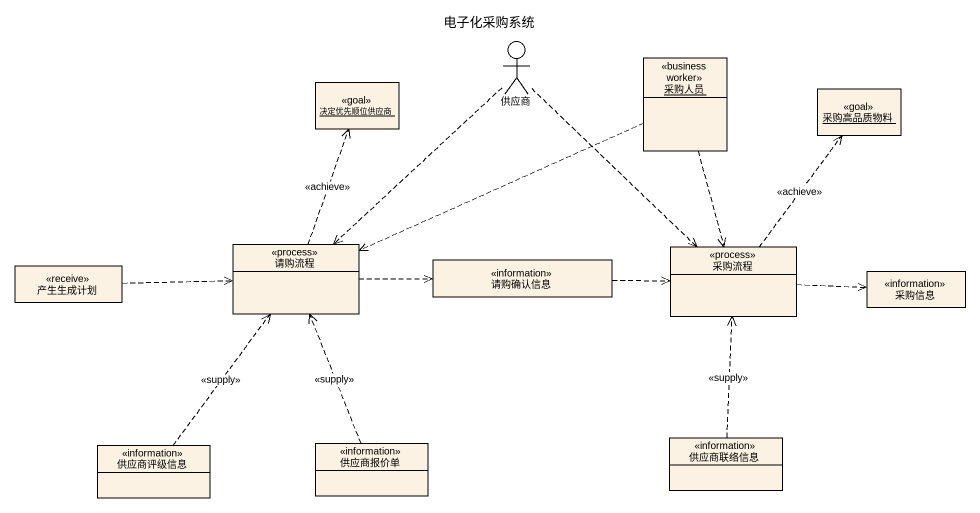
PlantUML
@startuml
title 电子化采购系统
allowmixing
hide circle
hide empty members
actor 供应商
object 采购人员 <<business worker>>
object 决定优先顺位供应商 <<goal>>
object 采购高品质物料 <<goal>>
class 产生生成计划 <<receive>>
class 请购流程 <<process>>
class 请购确认信息 <<information>>
class 采购流程 <<process>>
class 采购信息 <<information>>
class 供应商联络信息 <<information>>
class 供应商评级信息 <<information>>
class 供应商报价单 <<information>>
供应商 ..> 请购流程
供应商 ..> 采购流程
采购人员 .left.> 请购流程
采购人员 ..> 采购流程
产生生成计划 .right.> 请购流程
请购流程 .up.> 决定优先顺位供应商 : <<achieve>>
请购流程 .right.> 请购确认信息
请购确认信息 .right.> 采购流程
采购流程 .up.> 采购高品质物料 : <<achieve>>
采购流程 .right.> 采购信息
供应商联络信息 .up.> 采购流程 : <<supply>>
供应商评级信息 .up.> 请购流程 : <<supply>>
供应商报价单 .up.> 请购流程 : <<supply>>
@enduml
